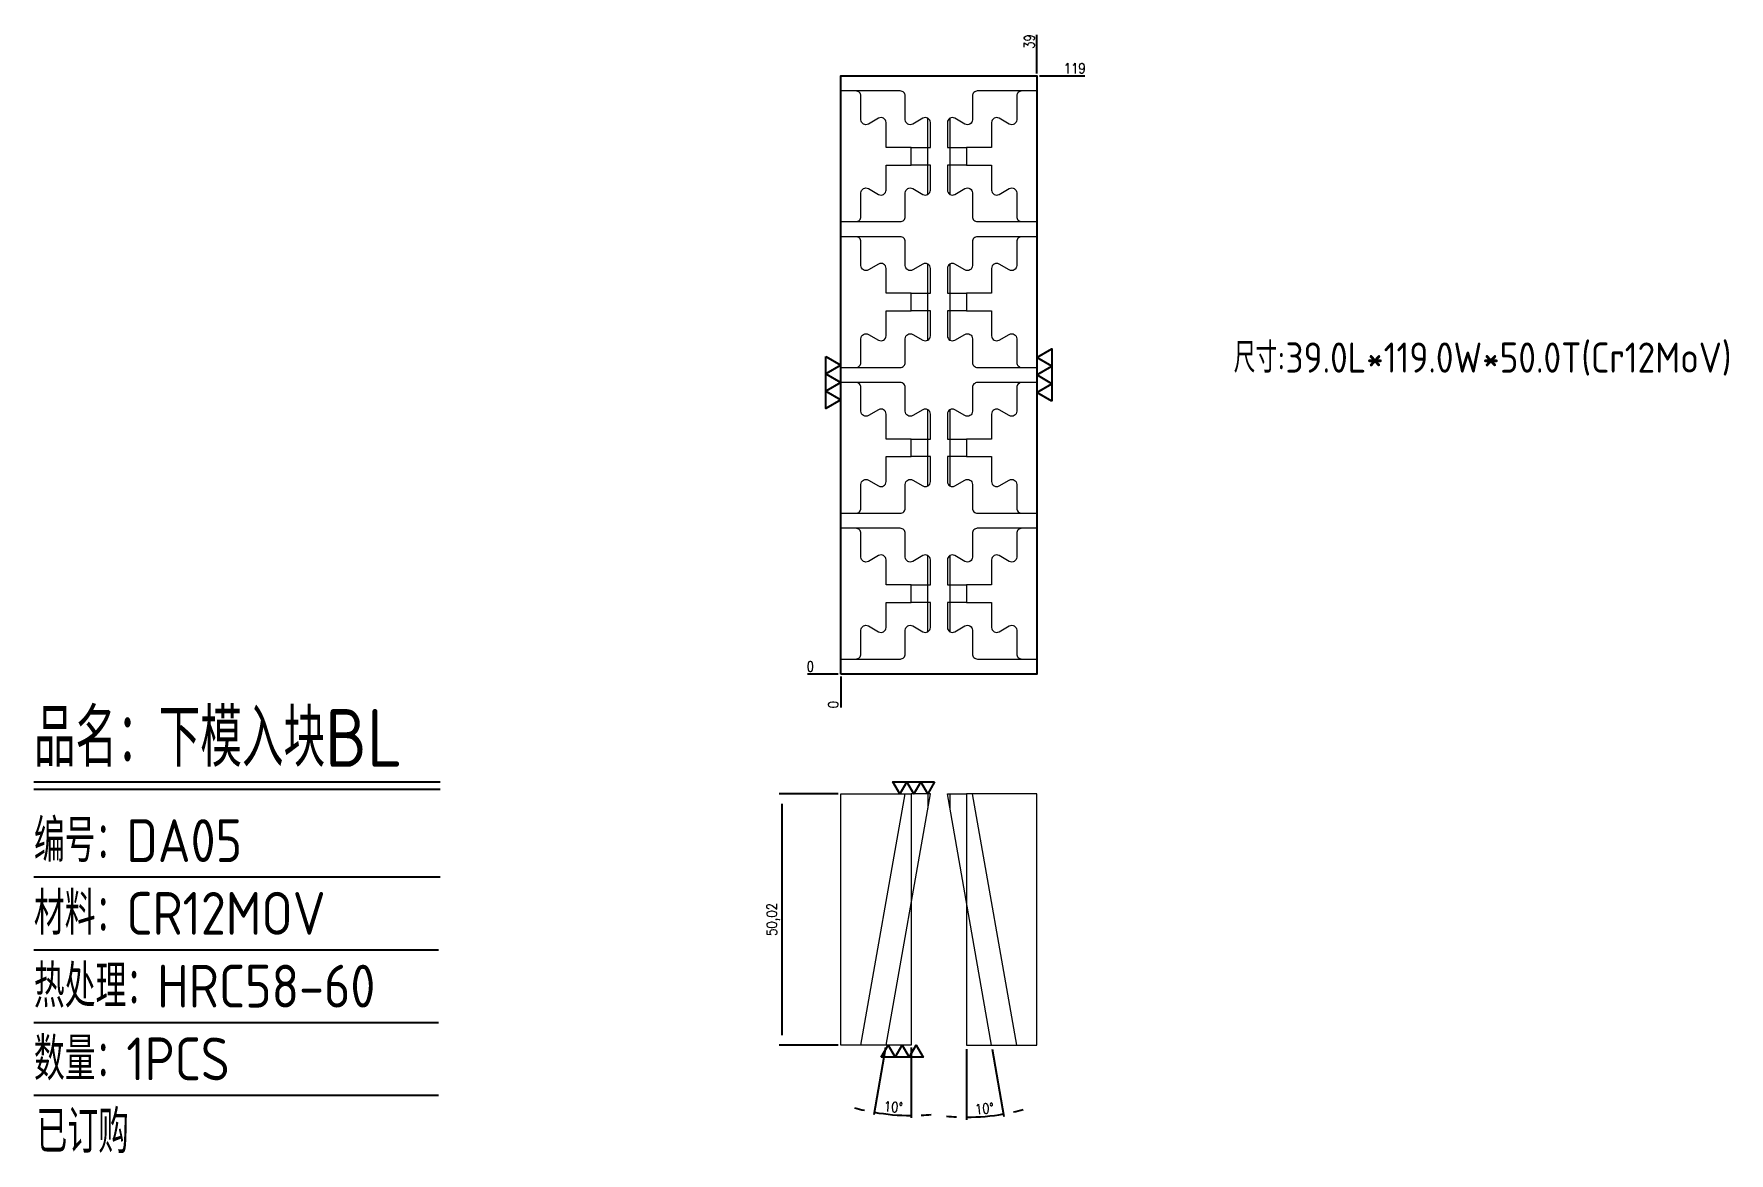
# Model space of a CAD drawing. Header units: millimetres. Extents: x 106784 to 107122, y -7980 to -7758.
import ezdxf

# ---------------------------------------------------------------- set-up
doc = ezdxf.new("R2010")
doc.units = ezdxf.units.MM
doc.linetypes.add('HIDDEN', pattern=[0])
for name, color, linetype in [('DIM', 4, 'Continuous'), ('LB_P', 2, 'Continuous'), ('PRESS', 3, 'Continuous')]:
    doc.layers.add(name, color=color, linetype=linetype)
doc.styles.add('gbenor', font='gbenor.shx', dxfattribs={"bigfont": 'gbcbig.shx'})
doc.styles.get("Standard").update_dxf_attribs({"font": 'txt.shx', "width": 0.85, "bigfont": 'ctxt.shx'})
doc.dimstyles.new('T-2-WX', dxfattribs={"dimtxt": 2, "dimasz": 2, "dimexe": 0.5, "dimexo": 0.5, "dimgap": 0.5, "dimtad": 1, "dimtxsty": 'Standard', "dimblk": 'OPEN30', "dimcen": 0, "dimazin": 3, "dimtfac": 1, "dimtmove": 0, "dimatfit": 3, "dimldrblk": 'OPEN30', "dimlwd": -1, "dimlwe": -1})

# ---------------------------------------------------------------- blocks, each defined once
blk = doc.blocks.new('*D7579')
at = {"layer": 'Defpoints', "color": 0}
for p in [(106944.93, -7908.65), (106933.2, -7958.66), (106944.93, -7958.66)]:
    blk.add_point(p, dxfattribs=at)
at = {"layer": 'DIM', "color": 0, "linetype": 'Continuous'}
for p, q in [((106944.43, -7908.65), (106932.7, -7908.65)), ((106933.2, -7910.65), (106933.2, -7956.66)), ((106944.43, -7958.66), (106932.7, -7958.66))]:
    blk.add_line(p, q, dxfattribs=at)
at = {"layer": 'DIM', "color": 0, "insert": (106931.51, -7933.65), "char_height": 2, "attachment_point": 5, "rotation": 90}
blk.add_mtext('50,02', dxfattribs=at)
blk = doc.blocks.new('_Open30')
blk = doc.blocks.new('*D7580')
at = {"layer": 'Defpoints', "color": 0}
for p in [(106958.93, -7908.66), (106962.75, -7908.66), (106953.93, -7958.66), (106958.93, -7958.66), (106954.02, -7972.37)]:
    blk.add_point(p, dxfattribs=at)
at = {"layer": 'DIM', "color": 0, "linetype": 'Continuous'}
for p, q in [((106953.85, -7959.15), (106951.49, -7972.51)), ((106958.93, -7959.16), (106958.93, -7973.16))]:
    blk.add_line(p, q, dxfattribs=at)
for start, end in [(254.5885, 257.2942), (260, 270), (272.7058, 275.4115)]:
    blk.add_arc((106958.93, -7930.31), 42.35, start, end, dxfattribs=at)
at = {"layer": 'DIM', "color": 0, "insert": (106955.38, -7970.96), "char_height": 2, "attachment_point": 5, "rotation": 355}
blk.add_mtext('10%%d', dxfattribs=at)
blk = doc.blocks.new('*D7581')
at = {"layer": 'Defpoints', "color": 0}
for p in [(106966.12, -7909), (106969.94, -7909), (106969.94, -7959), (106974.94, -7959), (106972.4, -7972.93)]:
    blk.add_point(p, dxfattribs=at)
at = {"layer": 'DIM', "color": 0, "linetype": 'Continuous'}
for p, q in [((106969.94, -7959.5), (106969.94, -7973.5)), ((106975.02, -7959.5), (106977.38, -7972.85))]:
    blk.add_line(p, q, dxfattribs=at)
for start, end in [(264.5885, 267.2942), (270, 280), (282.7058, 285.4115)]:
    blk.add_arc((106969.94, -7930.65), 42.35, start, end, dxfattribs=at)
at = {"layer": 'DIM', "color": 0, "insert": (106973.49, -7971.3), "char_height": 2, "attachment_point": 5, "rotation": 5}
blk.add_mtext('10%%d', dxfattribs=at)
blk = doc.blocks.new('*D7582')
at = {"layer": 'Defpoints', "color": 0}
for p in [(106983.93, -7765.85), (106988.93, -7765.85), (106944.93, -7884.85)]:
    blk.add_point(p, dxfattribs=at)
at = {"layer": 'DIM', "color": 0, "linetype": 'Continuous'}
blk.add_line((106984.43, -7765.85), (106993.48, -7765.85), dxfattribs=at)
at = {"layer": 'DIM', "color": 0, "insert": (106991.46, -7764.35), "char_height": 2, "attachment_point": 5}
blk.add_mtext('119', dxfattribs=at)
blk = doc.blocks.new('*D7583')
at = {"layer": 'Defpoints', "color": 0}
for p in [(106939.93, -7884.85), (106944.93, -7884.85), (106944.93, -7884.85)]:
    blk.add_point(p, dxfattribs=at)
at = {"layer": 'DIM', "color": 0, "linetype": 'Continuous'}
blk.add_line((106944.43, -7884.85), (106938.3, -7884.85), dxfattribs=at)
at = {"layer": 'DIM', "color": 0, "insert": (106938.87, -7883.35), "char_height": 2, "attachment_point": 5}
blk.add_mtext('0', dxfattribs=at)
blk = doc.blocks.new('*D7584')
at = {"layer": 'Defpoints', "color": 0}
for p in [(106944.93, -7884.85), (106944.93, -7884.85), (106944.93, -7889.85)]:
    blk.add_point(p, dxfattribs=at)
at = {"layer": 'DIM', "color": 0, "linetype": 'Continuous'}
blk.add_line((106944.93, -7885.35), (106944.93, -7891.49), dxfattribs=at)
at = {"layer": 'DIM', "color": 0, "insert": (106943.43, -7890.92), "char_height": 2, "attachment_point": 5, "rotation": 90}
blk.add_mtext('0', dxfattribs=at)
blk = doc.blocks.new('*D7585')
at = {"layer": 'Defpoints', "color": 0}
for p in [(106983.93, -7760.85), (106983.93, -7765.85), (106944.93, -7884.85)]:
    blk.add_point(p, dxfattribs=at)
at = {"layer": 'DIM', "color": 0, "linetype": 'Continuous'}
blk.add_line((106983.93, -7765.35), (106983.93, -7757.68), dxfattribs=at)
at = {"layer": 'DIM', "color": 0, "insert": (106982.43, -7759.02), "char_height": 2, "attachment_point": 5, "rotation": 90}
blk.add_mtext('39', dxfattribs=at)

msp = doc.modelspace()

# ---------------------------------------------------------------- linework, layer by layer
at = {"layer": 'DIM', "color": 4, "linetype": 'Continuous', "lineweight": 25}
for p, q in [((106784.425, -7906.275), (106865.269, -7906.275)), ((106784.425, -7907.765), (106865.269, -7907.765)), ((106784.425, -7925.218), (106865.269, -7925.218)), ((106784.425, -7939.692), (106864.918, -7939.692)), ((106784.425, -7954.166), (106864.918, -7954.166)), ((106784.425, -7968.64), (106864.918, -7968.64))]:
    msp.add_line(p, q, dxfattribs=at)
at = {"layer": 'LB_P', "color": 6, "lineweight": 15}
for p, q in [((106962.249, -7789.425), (106962.249, -7774.284)), ((106966.619, -7774.284), (106966.619, -7789.425)), ((106962.249, -7818.425), (106962.249, -7803.284)), ((106966.619, -7803.284), (106966.619, -7818.425)), ((106962.249, -7847.425), (106962.249, -7832.284)), ((106966.619, -7832.284), (106966.619, -7847.425)), ((106962.249, -7876.425), (106962.249, -7861.284)), ((106966.619, -7861.284), (106966.619, -7876.425))]:
    msp.add_line(p, q, dxfattribs=at)
at = {"layer": 'LB_P', "lineweight": 15}
for p, q in [((106948.933, -7958.662), (106957.749, -7908.662)), ((106979.935, -7958.662), (106971.119, -7908.662))]:
    msp.add_line(p, q, dxfattribs=at)
at = {"layer": 'LB_P', "color": 6, "linetype": 'Continuous', "lineweight": 15}
for p, q in [((106962.249, -7908.662), (106962.249, -7911.498)), ((106966.619, -7908.662), (106966.619, -7911.498))]:
    msp.add_line(p, q, dxfattribs=at)
at = {"layer": 'LB_P', "color": 1, "lineweight": 15}
for points in [[(106956.749, -7794.854, 0.4142136), (106957.749, -7793.854), (106957.749, -7789.136, -0.5773503), (106959.249, -7788.27), (106961.249, -7789.425, 0.5773503), (106962.749, -7788.559), (106962.749, -7783.604), (106958.933, -7783.604), (106958.933, -7780.104), (106962.749, -7780.104), (106962.749, -7775.15, 0.5773503), (106961.249, -7774.284), (106959.249, -7775.438, -0.5773503), (106957.749, -7774.572), (106957.749, -7769.854, 0.4142136), (106956.749, -7768.854), (106944.933, -7768.854), (106944.933, -7794.854), (106956.821, -7794.854)], [(106972.119, -7768.854, 0.4142136), (106971.119, -7769.854), (106971.119, -7774.572, -0.5773503), (106969.619, -7775.438), (106967.619, -7774.284, 0.5773503), (106966.119, -7775.15), (106966.119, -7780.104), (106969.935, -7780.104), (106969.935, -7783.604), (106966.119, -7783.604), (106966.119, -7788.559, 0.5773503), (106967.619, -7789.425), (106969.619, -7788.27, -0.5773503), (106971.119, -7789.136), (106971.119, -7793.854, 0.4142136), (106972.119, -7794.854), (106983.935, -7794.854), (106983.935, -7768.854), (106972.047, -7768.854)], [(106956.749, -7823.854, 0.4142136), (106957.749, -7822.854), (106957.749, -7818.136, -0.5773503), (106959.249, -7817.27), (106961.249, -7818.425, 0.5773503), (106962.749, -7817.559), (106962.749, -7812.604), (106958.933, -7812.604), (106958.933, -7809.104), (106962.749, -7809.104), (106962.749, -7804.15, 0.5773503), (106961.249, -7803.284), (106959.249, -7804.438, -0.5773503), (106957.749, -7803.572), (106957.749, -7798.854, 0.4142136), (106956.749, -7797.854), (106944.933, -7797.854), (106944.933, -7823.854), (106956.821, -7823.854)], [(106972.119, -7797.854, 0.4142136), (106971.119, -7798.854), (106971.119, -7803.572, -0.5773503), (106969.619, -7804.438), (106967.619, -7803.284, 0.5773503), (106966.119, -7804.15), (106966.119, -7809.104), (106969.935, -7809.104), (106969.935, -7812.604), (106966.119, -7812.604), (106966.119, -7817.559, 0.5773503), (106967.619, -7818.425), (106969.619, -7817.27, -0.5773503), (106971.119, -7818.136), (106971.119, -7822.854, 0.4142136), (106972.119, -7823.854), (106983.935, -7823.854), (106983.935, -7797.854), (106972.047, -7797.854)], [(106956.749, -7852.854, 0.4142136), (106957.749, -7851.854), (106957.749, -7847.136, -0.5773503), (106959.249, -7846.27), (106961.249, -7847.425, 0.5773503), (106962.749, -7846.559), (106962.749, -7841.604), (106958.933, -7841.604), (106958.933, -7838.104), (106962.749, -7838.104), (106962.749, -7833.15, 0.5773503), (106961.249, -7832.284), (106959.249, -7833.438, -0.5773503), (106957.749, -7832.572), (106957.749, -7827.854, 0.4142136), (106956.749, -7826.854), (106944.933, -7826.854), (106944.933, -7852.854), (106956.821, -7852.854)], [(106972.119, -7826.854, 0.4142136), (106971.119, -7827.854), (106971.119, -7832.572, -0.5773503), (106969.619, -7833.438), (106967.619, -7832.284, 0.5773503), (106966.119, -7833.15), (106966.119, -7838.104), (106969.935, -7838.104), (106969.935, -7841.604), (106966.119, -7841.604), (106966.119, -7846.559, 0.5773503), (106967.619, -7847.425), (106969.619, -7846.27, -0.5773503), (106971.119, -7847.136), (106971.119, -7851.854, 0.4142136), (106972.119, -7852.854), (106983.935, -7852.854), (106983.935, -7826.854), (106972.047, -7826.854)], [(106956.749, -7881.854, 0.4142136), (106957.749, -7880.854), (106957.749, -7876.136, -0.5773503), (106959.249, -7875.27), (106961.249, -7876.425, 0.5773503), (106962.749, -7875.559), (106962.749, -7870.604), (106958.933, -7870.604), (106958.933, -7867.104), (106962.749, -7867.104), (106962.749, -7862.15, 0.5773503), (106961.249, -7861.284), (106959.249, -7862.438, -0.5773503), (106957.749, -7861.572), (106957.749, -7856.854, 0.4142136), (106956.749, -7855.854), (106944.933, -7855.854), (106944.933, -7881.854), (106956.821, -7881.854)], [(106972.119, -7855.854, 0.4142136), (106971.119, -7856.854), (106971.119, -7861.572, -0.5773503), (106969.619, -7862.438), (106967.619, -7861.284, 0.5773503), (106966.119, -7862.15), (106966.119, -7867.104), (106969.935, -7867.104), (106969.935, -7870.604), (106966.119, -7870.604), (106966.119, -7875.559, 0.5773503), (106967.619, -7876.425), (106969.619, -7875.27, -0.5773503), (106971.119, -7876.136), (106971.119, -7880.854, 0.4142136), (106972.119, -7881.854), (106983.935, -7881.854), (106983.935, -7855.854), (106972.047, -7855.854)]]:
    msp.add_lwpolyline(points, format="xyb", dxfattribs=at)
at = {"layer": 'LB_P', "color": 2, "lineweight": 15}
for points in [[(106947.933, -7794.854, 0.4142136), (106948.933, -7793.854), (106948.933, -7789.136, -0.5773503), (106950.433, -7788.27), (106952.433, -7789.425, 0.5773503), (106953.933, -7788.559), (106953.933, -7783.604), (106958.933, -7783.604), (106958.933, -7780.104), (106953.933, -7780.104), (106953.933, -7775.15, 0.5773503), (106952.433, -7774.284), (106950.433, -7775.438, -0.5773503), (106948.933, -7774.572), (106948.933, -7769.854, 0.4142136), (106947.933, -7768.854)], [(106980.935, -7768.854, 0.4142136), (106979.935, -7769.854), (106979.935, -7774.572, -0.5773503), (106978.435, -7775.438), (106976.435, -7774.284, 0.5773503), (106974.935, -7775.15), (106974.935, -7780.104), (106969.935, -7780.104), (106969.935, -7783.604), (106974.935, -7783.604), (106974.935, -7788.559, 0.5773503), (106976.435, -7789.425), (106978.435, -7788.27, -0.5773503), (106979.935, -7789.136), (106979.935, -7793.854, 0.4142136), (106980.935, -7794.854)], [(106947.933, -7823.854, 0.4142136), (106948.933, -7822.854), (106948.933, -7818.136, -0.5773503), (106950.433, -7817.27), (106952.433, -7818.425, 0.5773503), (106953.933, -7817.559), (106953.933, -7812.604), (106958.933, -7812.604), (106958.933, -7809.104), (106953.933, -7809.104), (106953.933, -7804.15, 0.5773503), (106952.433, -7803.284), (106950.433, -7804.438, -0.5773503), (106948.933, -7803.572), (106948.933, -7798.854, 0.4142136), (106947.933, -7797.854)], [(106980.935, -7797.854, 0.4142136), (106979.935, -7798.854), (106979.935, -7803.572, -0.5773503), (106978.435, -7804.438), (106976.435, -7803.284, 0.5773503), (106974.935, -7804.15), (106974.935, -7809.104), (106969.935, -7809.104), (106969.935, -7812.604), (106974.935, -7812.604), (106974.935, -7817.559, 0.5773503), (106976.435, -7818.425), (106978.435, -7817.27, -0.5773503), (106979.935, -7818.136), (106979.935, -7822.854, 0.4142136), (106980.935, -7823.854)], [(106947.933, -7852.854, 0.4142136), (106948.933, -7851.854), (106948.933, -7847.136, -0.5773503), (106950.433, -7846.27), (106952.433, -7847.425, 0.5773503), (106953.933, -7846.559), (106953.933, -7841.604), (106958.933, -7841.604), (106958.933, -7838.104), (106953.933, -7838.104), (106953.933, -7833.15, 0.5773503), (106952.433, -7832.284), (106950.433, -7833.438, -0.5773503), (106948.933, -7832.572), (106948.933, -7827.854, 0.4142136), (106947.933, -7826.854)], [(106980.935, -7826.854, 0.4142136), (106979.935, -7827.854), (106979.935, -7832.572, -0.5773503), (106978.435, -7833.438), (106976.435, -7832.284, 0.5773503), (106974.935, -7833.15), (106974.935, -7838.104), (106969.935, -7838.104), (106969.935, -7841.604), (106974.935, -7841.604), (106974.935, -7846.559, 0.5773503), (106976.435, -7847.425), (106978.435, -7846.27, -0.5773503), (106979.935, -7847.136), (106979.935, -7851.854, 0.4142136), (106980.935, -7852.854)], [(106947.933, -7881.854, 0.4142136), (106948.933, -7880.854), (106948.933, -7876.136, -0.5773503), (106950.433, -7875.27), (106952.433, -7876.425, 0.5773503), (106953.933, -7875.559), (106953.933, -7870.604), (106958.933, -7870.604), (106958.933, -7867.104), (106953.933, -7867.104), (106953.933, -7862.15, 0.5773503), (106952.433, -7861.284), (106950.433, -7862.438, -0.5773503), (106948.933, -7861.572), (106948.933, -7856.854, 0.4142136), (106947.933, -7855.854)], [(106980.935, -7855.854, 0.4142136), (106979.935, -7856.854), (106979.935, -7861.572, -0.5773503), (106978.435, -7862.438), (106976.435, -7861.284, 0.5773503), (106974.935, -7862.15), (106974.935, -7867.104), (106969.935, -7867.104), (106969.935, -7870.604), (106974.935, -7870.604), (106974.935, -7875.559, 0.5773503), (106976.435, -7876.425), (106978.435, -7875.27, -0.5773503), (106979.935, -7876.136), (106979.935, -7880.854, 0.4142136), (106980.935, -7881.854)]]:
    msp.add_lwpolyline(points, format="xyb", dxfattribs=at)
at = {"layer": 'LB_P', "color": 4, "linetype": 'Continuous'}
for points in [[(106963.597, -7906.262), (106962.211, -7908.662), (106960.826, -7906.262), (106959.44, -7908.662), (106958.054, -7906.262), (106956.669, -7908.662), (106955.283, -7906.262), (106963.597, -7906.262)], [(106952.965, -7961.062), (106954.35, -7958.662), (106955.736, -7961.062), (106957.122, -7958.662), (106958.507, -7961.062), (106959.893, -7958.662), (106961.279, -7961.062), (106952.965, -7961.062)]]:
    msp.add_lwpolyline(points, close=True, dxfattribs=at)
at = {"layer": 'LB_P', "color": 2, "linetype": 'Continuous', "lineweight": 15}
for points in [[(106944.933, -7908.662), (106958.933, -7908.662), (106958.933, -7958.662), (106944.933, -7958.662)], [(106983.935, -7908.662), (106969.935, -7908.662), (106969.935, -7958.662), (106983.935, -7958.662)]]:
    msp.add_lwpolyline(points, close=True, dxfattribs=at)
at = {"layer": 'LB_P', "lineweight": 15}
for points in [[(106953.933, -7958.662), (106962.749, -7908.662), (106958.933, -7908.662)], [(106974.935, -7958.662), (106966.119, -7908.662), (106969.935, -7908.662)]]:
    msp.add_lwpolyline(points, dxfattribs=at)
at = {"layer": 'PRESS', "color": 8, "linetype": 'HIDDEN'}
msp.add_lwpolyline([(106944.933, -7884.854), (106944.933, -7765.854), (106983.933, -7765.854), (106983.933, -7884.854)], close=True, dxfattribs=at)
at = {"layer": 'PRESS', "color": 4}
for points in [[(106941.933, -7821.658), (106944.933, -7823.39), (106941.933, -7825.122), (106944.933, -7826.854), (106941.933, -7828.586), (106944.933, -7830.318), (106941.933, -7832.051), (106941.933, -7821.658)], [(106986.933, -7830.551), (106983.933, -7828.818), (106986.933, -7827.086), (106983.933, -7825.354), (106986.933, -7823.622), (106983.933, -7821.89), (106986.933, -7820.158), (106986.933, -7830.551)]]:
    msp.add_lwpolyline(points, close=True, dxfattribs=at)

# ---------------------------------------------------------------- texts
at = {"layer": 'DIM', "color": 3, "linetype": 'Continuous', "lineweight": 25, "style": 'gbenor'}
for s, height, p in [('品名：下模入块BL', 11.4939, (106784.425, -7903.295)), ('编号：DA05', 8.514, (106784.425, -7922.238)), ('材料：CR12MOV', 8.514, (106784.425, -7936.712)), ('热处理：HRC58-60', 8.51399, (106784.425, -7951.186)), ('数量：1PCS', 8.514, (106784.425, -7965.66)), ('已订购', 8.514, (106784.943, -7980.134))]:
    msp.add_text(s, height=height, dxfattribs=at).set_placement(p)
at = {"layer": 'PRESS', "color": 4, "style": 'gbenor'}
msp.add_text('尺寸:39.0L*119.0W*50.0T(Cr12MoV)', height=6, dxfattribs=at).set_placement((107023.086, -7824.889))

# ---------------------------------------------------------------- dimensions: what is measured, and where the dimension line sits
at = {"layer": 'DIM', "color": 4, "linetype": 'Continuous'}
for feature_location, offset, dtype, origin, picture, middle in [((106983.933, -7765.854), (0, 5), 1, (106944.933, -7884.854), '*D7585', (106982.433, -7759.019)), ((106983.933, -7765.854), (5, 0), 0, (106944.933, -7884.854), '*D7582', (106991.456, -7764.354)), ((106944.932551472, -7884.854352648), (-5, 0), 0, (106944.932551472, -7884.854352648), '*D7583', (106938.865884806, -7883.354352648)), ((106944.932551472, -7884.854352648), (0, -5), 1, (106944.932551472, -7884.854352648), '*D7584', (106943.432551472, -7890.921019314))]:
    dim = msp.add_ordinate_dim(feature_location=feature_location, offset=offset, dtype=dtype, origin=origin, dimstyle='T-2-WX', dxfattribs=at)
    dim.commit()
    dim.dimension.update_dxf_attribs({"geometry": picture, "text_midpoint": middle})
dim = msp.add_linear_dim(base=(106933.198, -7958.662), p1=(106944.933, -7908.646), p2=(106944.933, -7958.662), angle=90, dimstyle='T-2-WX', dxfattribs=at)
dim.commit()
dim.dimension.update_dxf_attribs({"geometry": '*D7579', "text_midpoint": (106931.508, -7933.654)})
for base, line1, line2, picture, middle in [((106954.015, -7972.374), ((106958.933, -7908.662), (106958.933, -7958.662)), ((106953.933, -7958.662), (106962.749, -7908.662)), '*D7580', (106955.376, -7970.958)), ((106972.398, -7972.931), ((106969.935, -7909.004), (106969.935, -7959.004)), ((106974.935, -7959.004), (106966.119, -7909.004)), '*D7581', (106973.492, -7971.3))]:
    dim = msp.add_angular_dim_2l(base=base, line1=line1, line2=line2, dimstyle='T-2-WX', dxfattribs=at)
    dim.commit()
    dim.dimension.update_dxf_attribs({"geometry": picture, "text_midpoint": middle})

doc.saveas('drawing.dxf')
